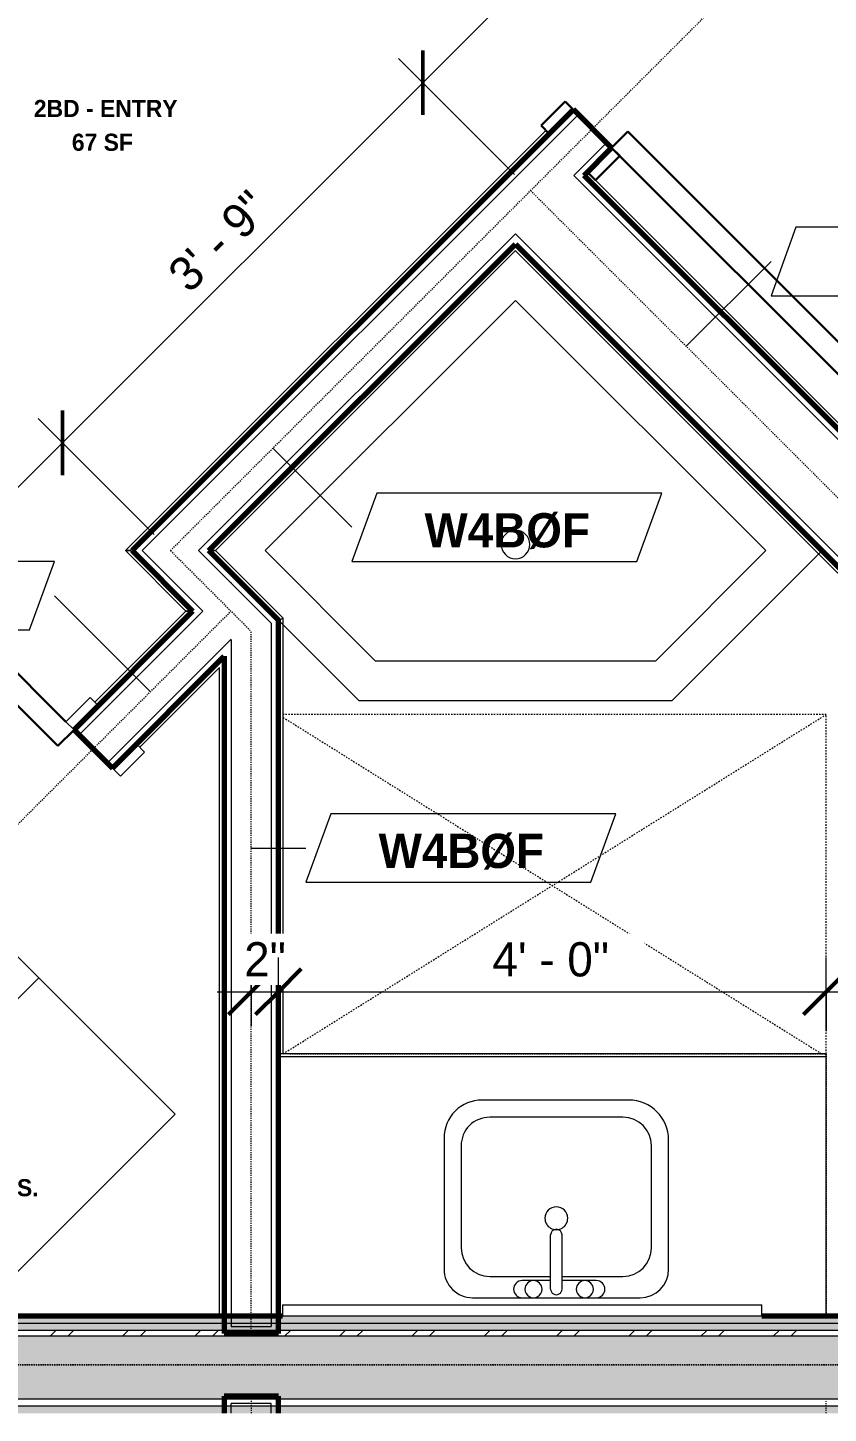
# Model space of a CAD drawing. Header units: inches. Extents: x 2071 to 4741, y -19 to 12114.
# Drawn here: x 4403.8 to 4473.9, y 10411.5 to 10533 of the extents above; entities that cross this region are included whole.
import ezdxf

# ---------------------------------------------------------------- set-up
doc = ezdxf.new("R2010")
doc.units = ezdxf.units.IN
doc.header["$MEASUREMENT"] = 0
doc.linetypes.add('Dash', pattern=[0.25, 0.125, -0.125])
doc.linetypes.add('Dash 3_32_', pattern=[0.1875, 0.09375, -0.09375])
for name, color, linetype, lineweight in [('0-6', 130, 'Continuous', 5), ('A-ANNO-DIMS', 211, 'Continuous', 9), ('A-ANNO-DIMS-32', 211, 'Continuous', 9), ('A-AREA-IDEN', 2, 'Continuous', 9), ('A-DETL-1', 90, 'Dash 3_32_', 18), ('A-DOOR', 31, 'Continuous', 18), ('A-DOOR-3', 31, 'Continuous', 9), ('A-DOOR-4', 31, 'Continuous', 30), ('A-DOOR-FRAM-3', 31, 'Continuous', 30), ('A-GENM', 5, 'Continuous', 9), ('A-GENM-HDLN', 13, 'Dash', 9), ('A-WALL', 113, 'Continuous', 18), ('A-WALL-2', 250, 'Continuous', 18), ('A-WALL-3', 113, 'Continuous', 70), ('A-WALL-4', 113, 'Continuous', 9), ('A-WALL-IDEN', 211, 'Continuous', 9), ('A-WALL-PATT-1', 50, 'Continuous', 9), ('A-WALL-PATT-2', 253, 'Continuous', 9), ('A-WALL-PATT-3', 8, 'Continuous', 9), ('I-WALL', 2, 'Continuous', 18), ('I-WALL-1', 7, 'Continuous', 70), ('I-WALL-2', 2, 'Continuous', 70), ('P-SANR-FIXT', 6, 'Continuous', 9), ('Q-CASE', 31, 'Continuous', 9)]:
    doc.layers.add(name, color=color, linetype=linetype, lineweight=lineweight)
doc.styles.add('Century Gothic', font='ufonts.com_century-gothic.ttf', dxfattribs={"height": 3})
doc.styles.add('Century Gothic_B', font='GOTHICB.TTF', dxfattribs={"height": 3})
doc.styles.add('Century Gothic_B_1', font='GOTHICB.TTF', dxfattribs={"height": 1.5})
doc.dimstyles.new('OD_1__HACK', dxfattribs={"dimscale": 12, "dimtxt": 3.132505, "dimasz": 0.333333, "dimexe": 0.25, "dimexo": 0.166667, "dimgap": 0.041667, "dimtad": 1, "dimdec": 0, "dimzin": 3, "dimdsep": 46, "dimlunit": 4, "dimtxsty": 'Century Gothic', "dimblk1": 'OBLIQUE', "dimblk2": 'OBLIQUE', "dimsah": 1, "dimcen": 0.09, "dimdle": 0.25, "dimazin": 0, "dimtfac": 1, "dimtdec": 4, "dimtix": 1, "dimtmove": 0, "dimatfit": 3, "dimfxl": 1, "dimtvp": 1, "dimtfill": 1, "dimfrac": 2, "dimtolj": 1, "dimtzin": 0, "dimarcsym": 2})
doc.dimstyles.new('OD_1__HACK_2', dxfattribs={"dimscale": 12, "dimtxt": 3.132505, "dimasz": 0.333333, "dimexe": 0.25, "dimexo": 0.166667, "dimgap": 0.041667, "dimtad": 1, "dimdec": 0, "dimzin": 3, "dimdsep": 46, "dimlunit": 4, "dimtxsty": 'Century Gothic', "dimblk1": 'OBLIQUE', "dimblk2": 'OBLIQUE', "dimsah": 1, "dimcen": 0.09, "dimdle": 0.25, "dimazin": 0, "dimtfac": 1, "dimtdec": 4, "dimtix": 1, "dimtmove": 0, "dimatfit": 3, "dimfxl": 1, "dimtvp": 1, "dimtfill": 1, "dimfrac": 2, "dimtolj": 1, "dimtzin": 0, "dimarcsym": 2})
pattern_1 = [(0, (0, 0), (10.24, 2.56), [0.422, -7.258, 0.422, -7.258, -40.96]), (0, (0, 0), (10.24, 2.56), [-15.36, 0.422, -14.938, 0.422, -7.258, -17.92]), (0, (0, 0), (10.24, 2.56), [-38.4, 0.422, -4.698, 0.422, -12.378]), (120, (3.84, 1.28), (-7.33702503, 7.58810013), [0.422, -7.258, 0.422, -7.258, -40.96]), (120, (3.84, 1.28), (-7.33702503, 7.58810013), [-15.36, 0.422, -14.938, 0.422, -7.258, -17.92]), (120, (3.84, 1.28), (-7.33702503, 7.58810013), [-38.4, 0.422, -4.698, 0.422, -12.378]), (240, (5.12, 6.4), (-2.90297497, -10.14810013), [0.422, -7.258, 0.422, -7.258, -40.96]), (240, (5.12, 6.4), (-2.90297497, -10.14810013), [-15.36, 0.422, -14.938, 0.422, -7.258, -17.92]), (240, (5.12, 6.4), (-2.90297497, -10.14810013), [-38.4, 0.422, -4.698, 0.422, -12.378])]

# ---------------------------------------------------------------- blocks, each defined once
blk = doc.blocks.new('CTR - 1st Phase - Common Walls_rvt-4-1ST FLOOR - 2BD B - ADA TYPE B')
at = {"layer": 'A-WALL-PATT-1'}
h = blk.add_hatch(dxfattribs=at)
h.set_pattern_fill('FP_1', color=256, style=0, pattern_type=2)
h.set_pattern_definition(pattern_1)
h.paths.add_polyline_path([(-2380.71, 10419.41), (-2105.82, 10419.41), (-2105.82, 10420.04), (-2437.01, 10420.04), (-2436.39, 10419.41), (-2383.71, 10419.41)], flags=0)
h = blk.add_hatch(dxfattribs=at)
h.set_pattern_fill('FP_1', color=256, style=0, pattern_type=2)
h.set_pattern_definition(pattern_1)
h.paths.add_polyline_path([(-2321.29, 10418.79), (-2105.82, 10418.79), (-2105.82, 10419.41), (-2437.1, 10419.41), (-2436.47, 10418.79), (-2335.3, 10418.79)], flags=0)
h = blk.add_hatch(dxfattribs=at)
h.set_pattern_fill('FP_1', color=256, style=0, pattern_type=2)
h.set_pattern_definition(pattern_1)
h.paths.add_polyline_path([(-2125.2, 10411.54), (-2105.82, 10411.54), (-2105.82, 10412.16), (-2437.8, 10412.16), (-2438.43, 10411.54), (-2181.22, 10411.54)], flags=0)
at = {"layer": 'A-WALL-PATT-2'}
h = blk.add_hatch(dxfattribs=at)
h.set_pattern_fill('FP_2', color=256, style=0, pattern_type=2)
h.set_pattern_definition([(161.57, (0.16, 0.16), (-1.279773737, -0.000426766), [0, -9.107, 1.011, 0]), (18.43, (-0.16, 0.16), (-1.279773737, 0.000426766), [0, -9.107, 1.011, 0]), (108.43, (0.16, 0.16), (0.639452382, -3.199964008), [3.035, -7.083]), (71.57, (-0.16, 0.16), (0.639452382, 3.199964008), [3.035, -7.083])])
h.paths.add_polyline_path([(-2433.34, 10412.79), (-2105.82, 10412.79), (-2105.82, 10418.29), (-2437.56, 10418.29), (-2435.06, 10415.79), (-2438.06, 10412.79), (-2437.18, 10412.79)], flags=0)
at = {"layer": 'A-WALL-PATT-3'}
h = blk.add_hatch(dxfattribs=at)
h.set_pattern_fill('FP_3', color=256, style=0, pattern_type=2)
h.set_pattern_definition([(45, (0, 0), (-3.1678384, 3.1678384), []), (45, (0, 4.8), (-3.1678384, 3.1678384), [])])
h.paths.add_polyline_path([(-2436.86, 10418.29), (-2105.82, 10418.29), (-2105.82, 10418.79), (-2437.36, 10418.79), (-2436.95, 10418.39)], flags=0)
at = {"layer": 'A-WALL-2'}
for p, q in [((-2105.82, 10419.41), (-2436.39, 10419.41)), ((-2105.82, 10418.79), (-2435.76, 10418.79)), ((-2105.82, 10418.29), (-2435.26, 10418.29)), ((-2105.82, 10412.79), (-2437.18, 10412.79)), ((-2105.82, 10412.16), (-2437.8, 10412.16))]:
    blk.add_line(p, q, dxfattribs=at)
at = {"layer": 'I-WALL-1'}
for p, q in [((-2383.71, 10420.04), (-2437.01, 10420.04)), ((-2105.82, 10420.04), (-2341.71, 10420.04))]:
    blk.add_line(p, q, dxfattribs=at)
blk = doc.blocks.new('Stacked Washer and Dryer - 26_x25_ - Private-1352637-1ST FLOOR - 2BD B - ADA TYPE B')
at = {"layer": 'P-SANR-FIXT'}
for p, q in [((0, 12.5), (26, 12.5)), ((0, 12.5), (0, -12.5)), ((16.90625, 12.5), (16.90625, -12.5)), ((26, 12.5), (26, -12.5)), ((16.90625, 8.75), (22.09375, 8.75)), ((22.09375, 8.75), (22.09375, -8.75)), ((22.09375, -8.75), (16.90625, -8.75)), ((26, -12.5), (0, -12.5))]:
    blk.add_line(p, q, dxfattribs=at)
blk = doc.blocks.new('Basic Wall _ INT - W4BØF - _5_8 GYP - 2X4 WOOD_BATT_ - 5_8 GYP_ - ___-2695107-1ST FLOOR - 2BD B - ADA TYPE B')
at = {"layer": 'A-WALL'}
for p, q in [((-2396.41, 10470.12), (-2388.81, 10477.71)), ((-2396.2, 10469.91), (-2389.23, 10476.89)), ((-2441.75, 10424.78), (-2434.59, 10431.93)), ((-2441.55, 10424.57), (-2434.39, 10431.73))]:
    blk.add_line(p, q, dxfattribs=at)
blk = doc.blocks.new('Basic Wall _ INT - W4BØF - _5_8 GYP - 2X4 WOOD_BATT_ - 5_8 GYP_ - ___-2695106-1ST FLOOR - 2BD B - ADA TYPE B')
at = {"layer": 'A-WALL'}
for p, q in [((-2400.15, 10473.86), (-2392.16, 10481.84)), ((-2391.76, 10481.84), (-2399.94, 10473.65)), ((-2445.49, 10428.52), (-2438.33, 10435.67)), ((-2438.13, 10435.47), (-2445.29, 10428.31))]:
    blk.add_line(p, q, dxfattribs=at)
at = {"layer": 'A-WALL', "flags": 128}
for points in [[(-2392.16, 10481.84), (-2391.99, 10481.84), (-2391.86, 10481.84), (-2391.78, 10481.84), (-2391.76, 10481.84)], [(-2391.76, 10481.84), (-2391.75, 10481.84), (-2391.74, 10481.84), (-2391.72, 10481.84), (-2391.7, 10481.84), (-2391.67, 10481.84), (-2391.64, 10481.84)]]:
    blk.add_lwpolyline(points, dxfattribs=at)
blk = doc.blocks.new('SWING - DOUBLE - FLUSH - 4-0 x 6-8 - DUMMY-3207495-1ST FLOOR - 2BD B - ADA TYPE B')
at = {"layer": 'A-DOOR-3'}
for p, q in [((-27, 2.375), (-27, 3.375)), ((-27, 3.375), (-24, 3.375)), ((-24, 3.375), (-24, 2.375)), ((24, 2.375), (24, 3.375)), ((24, 3.375), (27, 3.375)), ((27, 3.375), (27, 2.375)), ((-24, 2.375), (-27, 2.375)), ((27, 2.375), (24, 2.375)), ((-27, -2.375), (-24, -2.375)), ((-27, -3.375), (-27, -2.375)), ((-24, -2.375), (-24, -3.375)), ((24, -2.375), (27, -2.375)), ((24, -3.375), (24, -2.375)), ((27, -2.375), (27, -3.375)), ((-24, -3.375), (-27, -3.375)), ((27, -3.375), (24, -3.375))]:
    blk.add_line(p, q, dxfattribs=at)
for centre, start, end in [((-24, -2.375), 270, 0), ((24, -2.375), 180, 270)]:
    blk.add_arc(centre, 24, start, end, dxfattribs=at)
at = {"layer": 'A-DOOR-4'}
for p, q in [((-22, -2.375), (-24, -2.375)), ((-22, -26.375), (-22, -2.375)), ((22, -2.375), (24, -2.375)), ((22, -26.375), (22, -2.375)), ((-24, -3.375), (-24, -26.375)), ((24, -3.375), (24, -26.375)), ((-24, -26.375), (-22, -26.375)), ((24, -26.375), (22, -26.375))]:
    blk.add_line(p, q, dxfattribs=at)
blk = doc.blocks.new('Basic Wall _ INT - W4BØF - _5_8 GYP - 2X4 WOOD_BATT_ - 5_8 GYP_ - ___-2695115-1ST FLOOR - 2BD B - ADA TYPE B')
at = {"layer": 'A-WALL'}
for p, q in [((-2383.94, 10443.04), (-2383.94, 10481.1)), ((-2383.65, 10443.04), (-2383.65, 10481.22))]:
    blk.add_line(p, q, dxfattribs=at)
at = {"layer": 'A-WALL', "flags": 128}
for points in [[(-2384.02, 10481.06), (-2384, 10481.07), (-2383.98, 10481.08), (-2383.96, 10481.09), (-2383.95, 10481.09), (-2383.94, 10481.09), (-2383.94, 10481.1)], [(-2383.94, 10481.1), (-2383.92, 10481.1), (-2383.86, 10481.13), (-2383.77, 10481.17), (-2383.65, 10481.22)]]:
    blk.add_lwpolyline(points, dxfattribs=at)
blk = doc.blocks.new('Basic Wall _ INT - W4BØF - _5_8 GYP - 2X4 WOOD_BATT_ - 5_8 GYP_ - ___-2695114-1ST FLOOR - 2BD B - ADA TYPE B')
at = {"layer": 'A-WALL'}
for p, q in [((-2389.23, 10420.04), (-2389.23, 10476.89)), ((-2388.94, 10477.76), (-2388.94, 10420.04))]:
    blk.add_line(p, q, dxfattribs=at)
blk = doc.blocks.new('Basic Wall _ INT - W4BØF - _5_8 GYP - 2X4 WOOD_BATT_ - 5_8 GYP_ - ___-2695117-1ST FLOOR - 2BD B - ADA TYPE B')
at = {"layer": 'A-WALL'}
for p, q in [((-2397.47, 10487.15), (-2392.16, 10481.84)), ((-2397.06, 10487.15), (-2391.76, 10481.84))]:
    blk.add_line(p, q, dxfattribs=at)
at = {"layer": 'A-WALL', "flags": 128}
for points in [[(-2397.47, 10487.15), (-2397.3, 10487.15), (-2397.17, 10487.15), (-2397.09, 10487.15), (-2397.06, 10487.15)], [(-2397.06, 10487.15), (-2397.06, 10487.15), (-2397.04, 10487.15), (-2397.03, 10487.15), (-2397, 10487.15), (-2396.97, 10487.15), (-2396.94, 10487.15)], [(-2391.76, 10481.84), (-2391.78, 10481.84), (-2391.86, 10481.84), (-2391.99, 10481.84), (-2392.16, 10481.84)], [(-2391.64, 10481.84), (-2391.67, 10481.84), (-2391.7, 10481.84), (-2391.72, 10481.84), (-2391.74, 10481.84), (-2391.75, 10481.84), (-2391.76, 10481.84)]]:
    blk.add_lwpolyline(points, dxfattribs=at)
blk = doc.blocks.new('Basic Wall _ INT - W4BØF - _5_8 GYP - 2X4 WOOD_BATT_ - 5_8 GYP_ - ___-2695116-1ST FLOOR - 2BD B - ADA TYPE B')
at = {"layer": 'A-WALL'}
for p, q in [((-2383.94, 10481.1), (-2389.99, 10487.15)), ((-2389.58, 10487.15), (-2383.65, 10481.22))]:
    blk.add_line(p, q, dxfattribs=at)
at = {"layer": 'A-WALL', "flags": 128}
for points in [[(-2390.11, 10487.15), (-2390.08, 10487.15), (-2390.05, 10487.15), (-2390.02, 10487.15), (-2390, 10487.15), (-2389.99, 10487.15), (-2389.99, 10487.15)], [(-2389.99, 10487.15), (-2389.96, 10487.15), (-2389.88, 10487.15), (-2389.75, 10487.15), (-2389.58, 10487.15)], [(-2383.94, 10481.1), (-2383.94, 10481.09), (-2383.95, 10481.09), (-2383.96, 10481.09), (-2383.98, 10481.08), (-2384, 10481.07), (-2384.02, 10481.06)], [(-2383.65, 10481.22), (-2383.77, 10481.17), (-2383.86, 10481.13), (-2383.92, 10481.1), (-2383.94, 10481.1)]]:
    blk.add_lwpolyline(points, dxfattribs=at)
blk = doc.blocks.new('M_Sink Vanity-Square - 500 x 440mm-V14-1ST FLOOR - 2BD B - ADA TYPE B')
at = {"layer": 'P-SANR-FIXT'}
for p, q in [((7.96, 7.09), (-6.72, 7.09)), ((3.62, 7.09), (-2.88, 7.09)), ((0.12, 6.33), (0.12, 1.59)), ((1.12, 6.33), (1.12, 1.59)), ((0.12, 5.22), (-5.22, 5.22)), ((-2.88, 5.59), (0.12, 5.59)), ((1.12, 5.59), (3.62, 5.59)), ((6.46, 5.22), (1.12, 5.22)), ((-9.22, 4.59), (-9.22, -6.73)), ((10.46, -6.91), (10.46, 4.59)), ((-7.72, 2.72), (-7.72, -6.23)), ((8.96, -6.23), (8.96, 2.72)), ((-5.22, -8.73), (6.46, -8.73)), ((-5.72, -10.23), (7.14, -10.23))]:
    blk.add_line(p, q, dxfattribs=at)
for centre, radius, start, end in [((-6.72, 4.59), 2.5, 90, 180), ((-2.88, 6.34), 0.75, 90, 270), ((-1.88, 6.34), 0.75, 360, 180), ((-1.88, 6.34), 0.75, 180, 0), ((0.62, 6.33), 0.5, 360, 180), ((2.62, 6.34), 0.75, 360, 180), ((2.62, 6.34), 0.75, 180, 360), ((3.62, 6.34), 0.75, 270, 90), ((7.96, 4.59), 2.5, 360, 90), ((-5.22, 2.72), 2.5, 90, 180), ((6.46, 2.72), 2.5, 0, 90), ((0.62, 1.59), 0.5, 180, 0), ((0.62, 0.13), 1, 360, 180), ((0.62, 0.13), 1, 180, 0), ((-5.72, -6.73), 3.5, 180, 270), ((-5.22, -6.23), 2.5, 180, 270), ((6.46, -6.23), 2.5, 270, 0), ((7.14, -6.91), 3.32, 270, 0)]:
    blk.add_arc(centre, radius, start, end, dxfattribs=at)
blk = doc.blocks.new('Bath Vanity - Bath Vanity 48_-2551079-1ST FLOOR - 2BD B - ADA TYPE B')
at = {"layer": 'Q-CASE'}
for p, q in [((-23.26, -1), (-23.26, -24)), ((-23.26, -24), (24.74, -24))]:
    blk.add_line(p, q, dxfattribs=at)
blk = doc.blocks.new('Shower Base-Corner - 38_ x 38_-1684436-1ST FLOOR - 2BD B - ADA TYPE B')
at = {"layer": 'P-SANR-FIXT'}
for p, q in [((0, 38), (18.62, 38)), ((18.62, 38), (38, 18.62)), ((3.49, 34.51), (17.18, 34.51)), ((3.49, 3.49), (3.49, 34.51)), ((17.18, 34.51), (34.51, 17.18)), ((38, 18.62), (38, 8.63)), ((34.51, 17.18), (34.51, 3.49)), ((34.51, 3.49), (3.49, 3.49))]:
    blk.add_line(p, q, dxfattribs=at)
for start, end in [(360, 180), (180, 0)]:
    blk.add_arc((18.62, 18.62), 1.25, start, end, dxfattribs=at)
blk = doc.blocks.new('Basic Wall _ INT - W8BØF - _5_8 GYP - 2X8 WOOD_BATT_ - 5_8 GYP_ - ___-2704767-1ST FLOOR - 2BD B - ADA TYPE B')
at = {"layer": 'I-WALL'}
for p, q in [((-2327.54, 10490.46), (-2357.2, 10520.12)), ((-2356.7, 10520.03), (-2327.42, 10490.75)), ((-2327.58, 10490.38), (-2327.59, 10490.34))]:
    blk.add_line(p, q, dxfattribs=at)
at = {"layer": 'I-WALL', "flags": 128}
for points in [[(-2327.54, 10490.46), (-2327.54, 10490.46), (-2327.55, 10490.45), (-2327.55, 10490.44), (-2327.56, 10490.42), (-2327.57, 10490.4), (-2327.58, 10490.38)], [(-2327.42, 10490.75), (-2327.47, 10490.63), (-2327.51, 10490.54), (-2327.53, 10490.48), (-2327.54, 10490.46)]]:
    blk.add_lwpolyline(points, dxfattribs=at)
blk = doc.blocks.new('Basic Wall _ INT - W8BØF - _5_8 GYP - 2X8 WOOD_BATT_ - 5_8 GYP_ - ___-2699375-1ST FLOOR - 2BD B - ADA TYPE B')
at = {"layer": 'I-WALL'}
for p, q in [((-2363.38, 10513.93), (-2334.92, 10485.46)), ((-2363.31, 10513.44), (-2335.04, 10485.17)), ((-2334.86, 10485.59), (-2334.88, 10485.54))]:
    blk.add_line(p, q, dxfattribs=at)
at = {"layer": 'I-WALL', "flags": 128}
for points in [[(-2334.92, 10485.46), (-2334.92, 10485.44), (-2334.95, 10485.38), (-2334.99, 10485.29), (-2335.04, 10485.17)], [(-2334.88, 10485.54), (-2334.89, 10485.52), (-2334.9, 10485.5), (-2334.91, 10485.49), (-2334.91, 10485.47), (-2334.92, 10485.46), (-2334.92, 10485.46)]]:
    blk.add_lwpolyline(points, dxfattribs=at)
blk = doc.blocks.new('SWING - SINGLE - FLUSH - 2-10 x 6-8 - PRIVACY-3199407-1ST FLOOR - 2BD B - ADA TYPE B')
at = {"layer": 'A-DOOR-3'}
blk.add_arc((17, 2.37), 34.07, 93.3657, 180, dxfattribs=at)
at = {"layer": 'A-DOOR-4'}
for p, q in [((15, 2.37), (15, 36.38)), ((17, 36.38), (15, 36.38)), ((17, 2.37), (17, 36.38)), ((17, 2.37), (15, 2.37))]:
    blk.add_line(p, q, dxfattribs=at)
at = {"layer": 'A-DOOR-FRAM-3'}
for p, q in [((-17, 3.37), (-20, 3.37)), ((-20, 3.37), (-20, 2.37)), ((-17, 2.37), (-17, 3.37)), ((20, 3.37), (17, 3.37)), ((17, 3.37), (17, 2.37)), ((20, 2.37), (20, 3.37)), ((-20, 2.37), (-17, 2.37)), ((17, 2.37), (20, 2.37)), ((-17, -2.38), (-20, -2.38)), ((-20, -2.38), (-20, -3.38)), ((-17, -3.38), (-17, -2.38)), ((20, -2.38), (17, -2.38)), ((17, -2.38), (17, -3.38)), ((20, -3.38), (20, -2.38)), ((-20, -3.38), (-17, -3.38)), ((17, -3.38), (20, -3.38))]:
    blk.add_line(p, q, dxfattribs=at)
blk = doc.blocks.new('ADA Clearances - 30_x48_-V15-1ST FLOOR - 2BD B - ADA TYPE B')
at = {"layer": 'A-GENM-HDLN'}
for p, q in [((14.74, -23.59), (-15, 24)), ((14.75, 24), (-15, 24)), ((-15, 24), (-15, -23.59)), ((-14.74, -23.59), (14.75, 23.6))]:
    blk.add_line(p, q, dxfattribs=at)
blk = doc.blocks.new('Basic Wall _ INT - W4BØF - _5_8 GYP - 2X4 WOOD_BATT_ - 5_8 GYP_ - ___-2695127-1ST FLOOR - 2BD B - ADA TYPE B')
at = {"layer": 'A-WALL'}
for p, q in [((-2320.69, 10556.45), (-2304.18, 10572.95)), ((-2320.19, 10556.54), (-2304.08, 10572.65)), ((-2328.62, 10548.52), (-2324.05, 10553.09)), ((-2328.41, 10548.32), (-2324.13, 10552.59)), ((-2357.2, 10519.94), (-2356.9, 10520.24)), ((-2389.99, 10487.15), (-2363.21, 10513.93)), ((-2389.58, 10487.15), (-2363.31, 10513.42))]:
    blk.add_line(p, q, dxfattribs=at)
at = {"layer": 'A-WALL', "flags": 128}
for points in [[(-2304.22, 10573.04), (-2304.21, 10573.02), (-2304.2, 10573), (-2304.19, 10572.98), (-2304.19, 10572.97), (-2304.18, 10572.96), (-2304.18, 10572.95)], [(-2304.18, 10572.95), (-2304.17, 10572.93), (-2304.15, 10572.88), (-2304.11, 10572.79), (-2304.06, 10572.67)], [(-2389.99, 10487.15), (-2389.99, 10487.15), (-2390, 10487.15), (-2390.02, 10487.15), (-2390.05, 10487.15), (-2390.08, 10487.15), (-2390.11, 10487.15)], [(-2389.58, 10487.15), (-2389.75, 10487.15), (-2389.88, 10487.15), (-2389.96, 10487.15), (-2389.99, 10487.15)]]:
    blk.add_lwpolyline(points, dxfattribs=at)
blk = doc.blocks.new('Basic Wall _ INT - W4BØF - _5_8 GYP - 2X4 WOOD_BATT_ - 5_8 GYP_ - ___-2695126-1ST FLOOR - 2BD B - ADA TYPE B')
at = {"layer": 'A-WALL'}
for p, q in [((-2332.36, 10552.26), (-2306.37, 10578.24)), ((-2306.25, 10577.95), (-2332.15, 10552.05)), ((-2397.47, 10487.15), (-2360.64, 10523.97)), ((-2360.44, 10523.77), (-2397.06, 10487.15))]:
    blk.add_line(p, q, dxfattribs=at)
at = {"layer": 'A-WALL', "flags": 128}
for points in [[(-2306.37, 10578.24), (-2306.32, 10578.12), (-2306.28, 10578.03), (-2306.26, 10577.97), (-2306.25, 10577.95)], [(-2306.25, 10577.95), (-2306.25, 10577.95), (-2306.25, 10577.94), (-2306.24, 10577.93), (-2306.24, 10577.91), (-2306.23, 10577.89), (-2306.22, 10577.87)], [(-2397.06, 10487.15), (-2397.09, 10487.15), (-2397.17, 10487.15), (-2397.3, 10487.15), (-2397.47, 10487.15)], [(-2396.94, 10487.15), (-2396.97, 10487.15), (-2397, 10487.15), (-2397.03, 10487.15), (-2397.04, 10487.15), (-2397.06, 10487.15), (-2397.06, 10487.15)]]:
    blk.add_lwpolyline(points, dxfattribs=at)
blk = doc.blocks.new('BATHROOM MIRROR - BATHROOM MIRROR 42_-2844766-1ST FLOOR - 2BD B - ADA TYPE B')
at = {"layer": 'Q-CASE'}
for p, q in [((-20.26, -23), (21.74, -23)), ((-20.26, -23), (-20.26, -24)), ((21.74, -24), (21.74, -23)), ((21.74, -24), (-20.26, -24))]:
    blk.add_line(p, q, dxfattribs=at)
blk = doc.blocks.new('DIMBLOCK127-1ST FLOOR - 2BD B - ADA TYPE B')
at = {"layer": 'A-ANNO-DIMS-32'}
for p, q in [((4397.6, 10543.25), (4406.1, 10534.75)), ((4403.98, 10536.87), (4397.6, 10543.25)), ((4403.98, 10536.87), (4377.11, 10510)), ((4373.12, 10513.99), (4379.23, 10507.88)), ((4377.11, 10510), (4373.12, 10513.99))]:
    blk.add_line(p, q, dxfattribs=at)
at = {"layer": 'A-ANNO-DIMS-32', "lineweight": 50}
for p, q in [((4403.98, 10536.87), (4403.98, 10539.7)), ((4403.98, 10536.87), (4403.98, 10534.04)), ((4377.11, 10510), (4377.11, 10512.83)), ((4377.11, 10510), (4377.11, 10507.17))]:
    blk.add_line(p, q, dxfattribs=at)
at = {"layer": 'A-ANNO-DIMS-32', "color": 0, "insert": (4383.76, 10522.8), "char_height": 3, "width": 12.5897, "attachment_point": 1, "rotation": 45, "line_spacing_factor": 0.984502, "style": 'Century Gothic', "bg_fill": 3, "box_fill_scale": 1.25, "bg_fill_color": 256, "bg_fill_true_color": 13158600, "bg_fill_transparency": 0}
blk.add_mtext('3\' - 2"', dxfattribs=at)
blk = doc.blocks.new('_Oblique')
at = {"color": 0, "linetype": 'ByBlock', "lineweight": -2}
blk.add_line((-0.5, -0.5), (0.5, 0.5), dxfattribs=at)
blk = doc.blocks.new('DIMBLOCK130-1ST FLOOR - 2BD B - ADA TYPE B')
at = {"layer": 'A-ANNO-DIMS-32'}
for p, q in [((4425.73, 10445.04), (4425.73, 10451.49)), ((4423.35, 10449.32), (4423.35, 10445.49)), ((4423.35, 10448.49), (4423.35, 10449.32)), ((4420.35, 10448.49), (4425.73, 10448.49)), ((4425.73, 10448.49), (4425.73, 10445.04))]:
    blk.add_line(p, q, dxfattribs=at)
at = {"layer": 'A-ANNO-DIMS-32', "lineweight": 50}
for p, q in [((4423.35, 10448.49), (4425.35, 10450.49)), ((4425.73, 10448.49), (4427.73, 10450.49)), ((4423.35, 10448.49), (4421.35, 10446.49)), ((4425.73, 10448.49), (4423.73, 10446.49))]:
    blk.add_line(p, q, dxfattribs=at)
at = {"layer": 'A-ANNO-DIMS-32', "color": 0, "insert": (4422.73, 10452.83), "char_height": 3, "width": 4.3557, "attachment_point": 1, "line_spacing_factor": 0.984502, "style": 'Century Gothic', "bg_fill": 3, "box_fill_scale": 1.25, "bg_fill_color": 256, "bg_fill_true_color": 13158600, "bg_fill_transparency": 0}
blk.add_mtext('2"', dxfattribs=at)
blk = doc.blocks.new('DIMBLOCK131-1ST FLOOR - 2BD B - ADA TYPE B')
at = {"layer": 'A-ANNO-DIMS-32'}
for p, q in [((4425.73, 10445.04), (4425.73, 10451.49)), ((4473.73, 10445.04), (4473.73, 10451.49)), ((4425.73, 10448.49), (4473.73, 10448.49)), ((4425.73, 10448.49), (4425.73, 10445.04)), ((4473.73, 10448.49), (4473.73, 10445.04))]:
    blk.add_line(p, q, dxfattribs=at)
at = {"layer": 'A-ANNO-DIMS-32', "lineweight": 50}
for p, q in [((4425.73, 10448.49), (4427.73, 10450.49)), ((4473.73, 10448.49), (4475.73, 10450.49)), ((4425.73, 10448.49), (4423.73, 10446.49)), ((4473.73, 10448.49), (4471.73, 10446.49))]:
    blk.add_line(p, q, dxfattribs=at)
at = {"layer": 'A-ANNO-DIMS-32', "color": 0, "insert": (4444.48, 10452.83), "char_height": 3, "width": 12.5897, "attachment_point": 1, "line_spacing_factor": 0.984502, "style": 'Century Gothic', "bg_fill": 3, "box_fill_scale": 1.25, "bg_fill_color": 256, "bg_fill_true_color": 13158600, "bg_fill_transparency": 0}
blk.add_mtext('4\' - 0"', dxfattribs=at)
blk = doc.blocks.new('DIMBLOCK132-1ST FLOOR - 2BD B - ADA TYPE B')
at = {"layer": 'A-ANNO-DIMS-32'}
for p, q in [((4473.73, 10445.04), (4473.73, 10451.49)), ((4517.31, 10449.32), (4517.31, 10445.49)), ((4517.31, 10448.49), (4517.31, 10449.32)), ((4473.73, 10448.49), (4517.31, 10448.49)), ((4473.73, 10448.49), (4473.73, 10445.04))]:
    blk.add_line(p, q, dxfattribs=at)
at = {"layer": 'A-ANNO-DIMS-32', "lineweight": 50}
for p, q in [((4473.73, 10448.49), (4475.73, 10450.49)), ((4517.31, 10448.49), (4519.31, 10450.49)), ((4473.73, 10448.49), (4471.73, 10446.49)), ((4517.31, 10448.49), (4515.31, 10446.49))]:
    blk.add_line(p, q, dxfattribs=at)
at = {"layer": 'A-ANNO-DIMS-32', "color": 0, "insert": (4490.27, 10452.83), "char_height": 3, "width": 12.5897, "attachment_point": 1, "line_spacing_factor": 0.984502, "style": 'Century Gothic', "bg_fill": 3, "box_fill_scale": 1.25, "bg_fill_color": 256, "bg_fill_true_color": 13158600, "bg_fill_transparency": 0}
blk.add_mtext('3\' - 8"', dxfattribs=at)
blk = doc.blocks.new('DIMBLOCK135-1ST FLOOR - 2BD B - ADA TYPE B')
at = {"layer": 'A-ANNO-DIMS-32'}
for p, q in [((4484.24, 10557.95), (4474.08, 10568.11)), ((4476.21, 10565.99), (4438.37, 10528.15)), ((4476.21, 10565.99), (4484.24, 10557.95)), ((4446.41, 10520.12), (4436.25, 10530.28)), ((4438.37, 10528.15), (4446.41, 10520.12))]:
    blk.add_line(p, q, dxfattribs=at)
at = {"layer": 'A-ANNO-DIMS-32', "lineweight": 50}
for p, q in [((4476.21, 10565.99), (4476.21, 10568.82)), ((4476.21, 10565.99), (4476.21, 10563.16)), ((4438.37, 10528.15), (4438.37, 10530.98)), ((4438.37, 10528.15), (4438.37, 10525.33))]:
    blk.add_line(p, q, dxfattribs=at)
at = {"layer": 'A-ANNO-DIMS-32', "color": 0, "insert": (4450.51, 10546.44), "char_height": 3, "width": 12.5897, "attachment_point": 1, "rotation": 45, "line_spacing_factor": 0.984502, "style": 'Century Gothic', "bg_fill": 3, "box_fill_scale": 1.25, "bg_fill_color": 256, "bg_fill_true_color": 13158600, "bg_fill_transparency": 0}
blk.add_mtext('4\' - 6"', dxfattribs=at)
blk = doc.blocks.new('DIMBLOCK136-1ST FLOOR - 2BD B - ADA TYPE B')
at = {"layer": 'A-ANNO-DIMS-32'}
for p, q in [((4446.41, 10520.12), (4436.25, 10530.28)), ((4438.37, 10528.15), (4406.81, 10496.6)), ((4438.37, 10528.15), (4446.41, 10520.12)), ((4414.85, 10488.56), (4404.69, 10498.72)), ((4406.81, 10496.6), (4414.85, 10488.56))]:
    blk.add_line(p, q, dxfattribs=at)
at = {"layer": 'A-ANNO-DIMS-32', "lineweight": 50}
for p, q in [((4438.37, 10528.15), (4438.37, 10530.98)), ((4438.37, 10528.15), (4438.37, 10525.33)), ((4406.81, 10496.6), (4406.81, 10499.43)), ((4406.81, 10496.6), (4406.81, 10493.77))]:
    blk.add_line(p, q, dxfattribs=at)
at = {"layer": 'A-ANNO-DIMS-32', "color": 0, "insert": (4415.81, 10511.74), "char_height": 3, "width": 12.5897, "attachment_point": 1, "rotation": 45, "line_spacing_factor": 0.984502, "style": 'Century Gothic', "bg_fill": 3, "box_fill_scale": 1.25, "bg_fill_color": 256, "bg_fill_true_color": 13158600, "bg_fill_transparency": 0}
blk.add_mtext('3\' - 9"', dxfattribs=at)
blk = doc.blocks.new('DIMBLOCK137-1ST FLOOR - 2BD B - ADA TYPE B')
at = {"layer": 'A-ANNO-DIMS-32'}
for p, q in [((4414.85, 10488.56), (4404.69, 10498.72)), ((4406.81, 10496.6), (4348.25, 10438.03)), ((4406.81, 10496.6), (4414.85, 10488.56)), ((4350.95, 10439.57), (4348.25, 10442.27)), ((4350.37, 10440.15), (4350.95, 10439.57))]:
    blk.add_line(p, q, dxfattribs=at)
at = {"layer": 'A-ANNO-DIMS-32', "lineweight": 50}
for p, q in [((4406.81, 10496.6), (4406.81, 10499.43)), ((4406.81, 10496.6), (4406.81, 10493.77)), ((4350.37, 10440.15), (4350.37, 10442.98)), ((4350.37, 10440.15), (4350.37, 10437.32))]:
    blk.add_line(p, q, dxfattribs=at)
at = {"layer": 'A-ANNO-DIMS-32', "color": 0, "insert": (4371.81, 10467.74), "char_height": 3, "width": 12.5897, "attachment_point": 1, "rotation": 45, "line_spacing_factor": 0.984502, "style": 'Century Gothic', "bg_fill": 3, "box_fill_scale": 1.25, "bg_fill_color": 256, "bg_fill_true_color": 13158600, "bg_fill_transparency": 0}
blk.add_mtext('6\' - 8"', dxfattribs=at)
blk = doc.blocks.new('Wall Tag - ONE-2663183-1ST FLOOR - 2BD B - ADA TYPE B')
at = {"layer": 'A-WALL-IDEN'}
for p, q in [((-0.3561, 0.0937), (-0.4244, -0.0937)), ((0.4244, 0.0937), (-0.3561, 0.0937)), ((0.3561, -0.0937), (0.4244, 0.0937)), ((-0.4244, -0.0937), (0.3561, -0.0937))]:
    blk.add_line(p, q, dxfattribs=at)

msp = doc.modelspace()

# ---------------------------------------------------------------- linework, layer by layer
at = {"layer": 'A-DETL-1'}
for p, q in [((4416.27, 10487.15), (4504.58, 10575.45)), ((4447.82, 10518.7), (4478.56, 10487.96)), ((4416.27, 10487.15), (4423.35, 10480.06)), ((4365.13, 10425.39), (4421.57, 10481.84)), ((4423.35, 10418.54), (4423.35, 10480.06)), ((4425.73, 10443.04), (4425.73, 10420.04)), ((4426.73, 10443.04), (4473.73, 10443.04)), ((4473.73, 10443.04), (4473.73, 10420.04)), ((4704.97, 10415.79), (4366.07, 10415.79)), ((4369.89, 10415.79), (4704.97, 10415.79)), ((4423.35, 10413.04), (4423.35, 10411.54)), ((4473.73, 10411.54), (4473.73, 10412.6))]:
    msp.add_line(p, q, dxfattribs=at)
at = {"layer": 'A-WALL'}
for p, q in [((4452.01, 10525.36), (4413.79, 10487.15)), ((4454.48, 10522.89), (4451.62, 10520.03)), ((4481.94, 10489.71), (4451.62, 10520.03)), ((4446.5, 10514.9), (4418.74, 10487.15)), ((4475.19, 10486.21), (4446.5, 10514.9)), ((4419.1, 10481.84), (4413.79, 10487.15)), ((4421.57, 10484.32), (4418.74, 10487.15)), ((4421.57, 10484.32), (4421.6, 10484.35)), ((4421.6, 10484.35), (4421.6, 10484.29)), ((4421.6, 10484.29), (4425.1, 10480.79)), ((4419.1, 10481.84), (4408.26, 10471)), ((4425.1, 10480.79), (4425.1, 10419.16)), ((4421.6, 10479.4), (4410.73, 10468.53)), ((4421.6, 10479.34), (4421.6, 10419.16)), ((4421.6, 10419.16), (4425.1, 10419.16)), ((4421.6, 10411.54), (4421.6, 10412.41)), ((4425.1, 10412.41), (4421.6, 10412.41)), ((4425.1, 10411.54), (4425.1, 10412.41))]:
    msp.add_line(p, q, dxfattribs=at)
at = {"layer": 'A-WALL-3'}
for p, q in [((4451.57, 10525.8), (4412.91, 10487.15)), ((4454.92, 10522.44), (4451.57, 10525.8)), ((4452.51, 10520.03), (4454.92, 10522.44)), ((4419.63, 10487.15), (4446.5, 10514.02)), ((4412.91, 10487.15), (4418.21, 10481.84)), ((4425.73, 10481.04), (4419.63, 10487.15)), ((4418.21, 10481.84), (4407.82, 10471.44)), ((4425.73, 10418.54), (4425.73, 10481.04)), ((4411.18, 10468.09), (4420.98, 10477.89)), ((4420.98, 10477.89), (4420.98, 10418.54)), ((4407.82, 10471.44), (4411.18, 10468.09)), ((4420.98, 10418.54), (4425.73, 10418.54)), ((4420.98, 10413.04), (4420.98, 10411.54)), ((4425.73, 10413.04), (4420.98, 10413.04)), ((4425.73, 10411.54), (4425.73, 10413.04))]:
    msp.add_line(p, q, dxfattribs=at)
at = {"layer": 'A-WALL-4'}
for p, q in [((4473.73, 10442.79), (4425.73, 10442.79)), ((4473.73, 10420.04), (4473.73, 10442.79))]:
    msp.add_line(p, q, dxfattribs=at)
at = {"layer": 'A-WALL-IDEN'}
for p, q in [((4461.46, 10505.06), (4468.89, 10512.49)), ((4423.35, 10461.08), (4428.14, 10461.08))]:
    msp.add_line(p, q, dxfattribs=at)
at = {"layer": 'I-WALL-2'}
for p, q in [((4482.2, 10490.34), (4452.51, 10520.03)), ((4446.5, 10514.02), (4474.93, 10485.59))]:
    msp.add_line(p, q, dxfattribs=at)

# ---------------------------------------------------------------- block references
at = {"layer": '0-6'}
msp.add_blockref('CTR - 1st Phase - Common Walls_rvt-4-1ST FLOOR - 2BD B - ADA TYPE B', (6809.79, 0), dxfattribs=at)
at = {"layer": 'A-DOOR'}
for name, p, rotation in [('SWING - SINGLE - FLUSH - 2-10 x 6-8 - PRIVACY-3199407-1ST FLOOR - 2BD B - ADA TYPE B', (4465.27, 10536.15), 225.0000000000069), ('SWING - DOUBLE - FLUSH - 4-0 x 6-8 - DUMMY-3207495-1ST FLOOR - 2BD B - ADA TYPE B', (4392.53, 10452.79), 225.0000000000071)]:
    msp.add_blockref(name, p, dxfattribs=dict(at, rotation=rotation))
at = {"layer": 'A-GENM', "rotation": 269.9999999999238}
msp.add_blockref('ADA Clearances - 30_x48_-V15-1ST FLOOR - 2BD B - ADA TYPE B', (4449.73, 10457.79), dxfattribs=at)
at = {"layer": 'A-WALL'}
for name in ['Basic Wall _ INT - W4BØF - _5_8 GYP - 2X4 WOOD_BATT_ - 5_8 GYP_ - ___-2695126-1ST FLOOR - 2BD B - ADA TYPE B', 'Basic Wall _ INT - W4BØF - _5_8 GYP - 2X4 WOOD_BATT_ - 5_8 GYP_ - ___-2695127-1ST FLOOR - 2BD B - ADA TYPE B', 'Basic Wall _ INT - W4BØF - _5_8 GYP - 2X4 WOOD_BATT_ - 5_8 GYP_ - ___-2695117-1ST FLOOR - 2BD B - ADA TYPE B', 'Basic Wall _ INT - W4BØF - _5_8 GYP - 2X4 WOOD_BATT_ - 5_8 GYP_ - ___-2695116-1ST FLOOR - 2BD B - ADA TYPE B', 'Basic Wall _ INT - W4BØF - _5_8 GYP - 2X4 WOOD_BATT_ - 5_8 GYP_ - ___-2695106-1ST FLOOR - 2BD B - ADA TYPE B', 'Basic Wall _ INT - W4BØF - _5_8 GYP - 2X4 WOOD_BATT_ - 5_8 GYP_ - ___-2695115-1ST FLOOR - 2BD B - ADA TYPE B', 'Basic Wall _ INT - W4BØF - _5_8 GYP - 2X4 WOOD_BATT_ - 5_8 GYP_ - ___-2695107-1ST FLOOR - 2BD B - ADA TYPE B', 'Basic Wall _ INT - W4BØF - _5_8 GYP - 2X4 WOOD_BATT_ - 5_8 GYP_ - ___-2695114-1ST FLOOR - 2BD B - ADA TYPE B']:
    msp.add_blockref(name, (6809.79, 0), dxfattribs=at)
at = {"layer": 'A-WALL-IDEN', "xscale": 31.99999999999999, "yscale": 31.99999999999999, "zscale": 31.99999999999999}
for p in [(4482.47, 10512.49), (4441.72, 10461.08)]:
    msp.add_blockref('Wall Tag - ONE-2663183-1ST FLOOR - 2BD B - ADA TYPE B', p, dxfattribs=at)
at = {"layer": 'I-WALL'}
for name in ['Basic Wall _ INT - W8BØF - _5_8 GYP - 2X8 WOOD_BATT_ - 5_8 GYP_ - ___-2704767-1ST FLOOR - 2BD B - ADA TYPE B', 'Basic Wall _ INT - W8BØF - _5_8 GYP - 2X8 WOOD_BATT_ - 5_8 GYP_ - ___-2699375-1ST FLOOR - 2BD B - ADA TYPE B']:
    msp.add_blockref(name, (6809.79, 0), dxfattribs=at)
at = {"layer": 'P-SANR-FIXT'}
for name, p, rotation in [('Shower Base-Corner - 38_ x 38_-1684436-1ST FLOOR - 2BD B - ADA TYPE B', (4446.5, 10514.02), 224.9999999999903), ('Stacked Washer and Dryer - 26_x25_ - Private-1352637-1ST FLOOR - 2BD B - ADA TYPE B', (4407.84, 10428.92), 134.9999999999963), ('M_Sink Vanity-Square - 500 x 440mm-V14-1ST FLOOR - 2BD B - ADA TYPE B', (4450.7, 10428.76), 180)]:
    msp.add_blockref(name, p, dxfattribs=dict(at, rotation=rotation))
at = {"layer": 'Q-CASE', "rotation": 180}
msp.add_blockref('Bath Vanity - Bath Vanity 48_-2551079-1ST FLOOR - 2BD B - ADA TYPE B', (4450.47, 10419.04), dxfattribs=at)
at = {"layer": 'Q-CASE'}
msp.add_blockref('BATHROOM MIRROR - BATHROOM MIRROR 42_-2844766-1ST FLOOR - 2BD B - ADA TYPE B', (4446.35, 10444.04), dxfattribs=at)

# ---------------------------------------------------------------- texts
at = {"layer": 'A-AREA-IDEN', "insert": (4392.79, 10432.06), "char_height": 1.5, "width": 13.837, "attachment_point": 1, "style": 'Century Gothic_B_1'}
msp.add_mtext('2BD - CLOS.', dxfattribs=at)
at = {"layer": 'A-WALL-IDEN', "insert": (4434.51, 10462.33), "char_height": 3, "width": 17.372, "attachment_point": 1, "style": 'Century Gothic_B'}
msp.add_mtext('W4BØF', dxfattribs=at)

# ---------------------------------------------------------------- next in the draw order: dimensions: what is measured, and where the dimension line sits
at = {"layer": 'A-ANNO-DIMS'}
for base, p1, p2, dimstyle, override, picture, middle in [((4438.37, 10528.15), (4485.66, 10556.54), (4447.82, 10518.7), 'OD_1__HACK_2', {"dimpost": '<>', "dimfxl": 53.508475}, 'DIMBLOCK135-1ST FLOOR - 2BD B - ADA TYPE B', (4455.82, 10548.54)), ((4377.11, 10510), (4396.19, 10544.66), (4371.7, 10515.4), 'OD_1__HACK', {"dimpost": '<>', "dimfxl": 38.149582}, 'DIMBLOCK127-1ST FLOOR - 2BD B - ADA TYPE B', (4389.07, 10524.9))]:
    dim = msp.add_linear_dim(base=base, p1=p1, p2=p2, angle=45, dimstyle=dimstyle, override=override, dxfattribs=at)
    dim.commit()
    dim.dimension.update_dxf_attribs({"geometry": picture, "text_midpoint": middle})
dim = msp.add_linear_dim(base=(4425.73, 10448.49), p1=(4423.35, 10451.32), p2=(4425.73, 10443.04), dimstyle='OD_1__HACK', override={"dimpost": '<>', "dimfxl": 8.61152}, dxfattribs=at)
dim.commit()
dim.dimension.update_dxf_attribs({"geometry": 'DIMBLOCK130-1ST FLOOR - 2BD B - ADA TYPE B', "text_midpoint": (4424.54, 10450.53)})

# ---------------------------------------------------------------- next in the draw order: dimensions: what is measured, and where the dimension line sits
dim = msp.add_linear_dim(base=(4406.81, 10496.6), p1=(4447.82, 10518.7), p2=(4416.27, 10487.15), angle=45, dimstyle='OD_1__HACK_2', override={"dimpost": '<>', "dimfxl": 44.625}, dxfattribs=at)
dim.commit()
dim.dimension.update_dxf_attribs({"geometry": 'DIMBLOCK136-1ST FLOOR - 2BD B - ADA TYPE B', "text_midpoint": (4421.12, 10513.85)})
dim = msp.add_linear_dim(base=(4473.73, 10448.49), p1=(4425.73, 10443.04), p2=(4473.73, 10443.04), dimstyle='OD_1__HACK', override={"dimpost": '<>', "dimfxl": 48}, dxfattribs=at)
dim.commit()
dim.dimension.update_dxf_attribs({"geometry": 'DIMBLOCK131-1ST FLOOR - 2BD B - ADA TYPE B', "text_midpoint": (4449.73, 10450.56)})

# ---------------------------------------------------------------- next in the draw order: linework, layer by layer
at = {"layer": 'A-WALL-IDEN'}
msp.add_line((4425.24, 10496.12), (4432.17, 10489.19), dxfattribs=at)

# ---------------------------------------------------------------- next in the draw order: block references
at = {"layer": 'A-WALL-IDEN', "xscale": 31.99999999999999, "yscale": 31.99999999999999, "zscale": 31.99999999999999}
msp.add_blockref('Wall Tag - ONE-2663183-1ST FLOOR - 2BD B - ADA TYPE B', (4445.75, 10489.19), dxfattribs=at)

# ---------------------------------------------------------------- next in the draw order: texts
at = {"layer": 'A-AREA-IDEN', "char_height": 1.5, "attachment_point": 1, "style": 'Century Gothic_B_1'}
for s, insert, width in [('2BD - ENTRY', (4404.3, 10526.65), 13.837), ('67 SF', (4407.63, 10523.69), 5.757)]:
    msp.add_mtext(s, dxfattribs=dict(at, insert=insert, width=width))
at = {"layer": 'A-WALL-IDEN', "insert": (4438.53, 10490.43), "char_height": 3, "width": 17.372, "attachment_point": 1, "style": 'Century Gothic_B'}
msp.add_mtext('W4BØF', dxfattribs=at)

# ---------------------------------------------------------------- next in the draw order: dimensions: what is measured, and where the dimension line sits
at = {"layer": 'A-ANNO-DIMS'}
dim = msp.add_linear_dim(base=(4350.37, 10440.15), p1=(4416.27, 10487.15), p2=(4352.37, 10438.15), angle=45, dimstyle='OD_1__HACK_2', override={"dimpost": '<>', "dimfxl": 80.522004}, dxfattribs=at)
dim.commit()
dim.dimension.update_dxf_attribs({"geometry": 'DIMBLOCK137-1ST FLOOR - 2BD B - ADA TYPE B', "text_midpoint": (4377.12, 10469.84)})
dim = msp.add_linear_dim(base=(4517.31, 10448.49), p1=(4473.73, 10443.04), p2=(4517.31, 10451.32), dimstyle='OD_1__HACK', override={"dimpost": '<>', "dimfxl": 44.360381}, dxfattribs=at)
dim.commit()
dim.dimension.update_dxf_attribs({"geometry": 'DIMBLOCK132-1ST FLOOR - 2BD B - ADA TYPE B', "text_midpoint": (4495.52, 10450.56)})

# ---------------------------------------------------------------- next in the draw order: linework, layer by layer
at = {"layer": 'A-WALL-IDEN'}
msp.add_line((4414.51, 10474.78), (4406.11, 10483.19), dxfattribs=at)

# ---------------------------------------------------------------- next in the draw order: block references
at = {"layer": 'A-WALL-IDEN', "xscale": 31.99999999999999, "yscale": 31.99999999999999, "zscale": 31.99999999999999}
msp.add_blockref('Wall Tag - ONE-2663183-1ST FLOOR - 2BD B - ADA TYPE B', (4392.53, 10483.19), dxfattribs=at)

doc.saveas('drawing.dxf')
